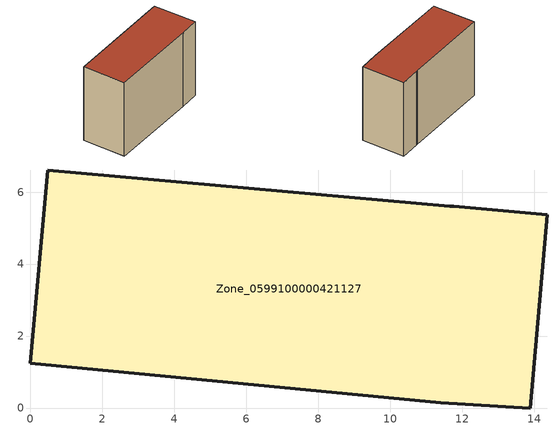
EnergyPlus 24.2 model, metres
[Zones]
Zone_0599100000421127
 floor ground (C_G): 11.66,5.61 11.77,5.6 14.37,5.37 13.89,0 11.41,0.14 0,1.24 0.49,6.62 z0
 wall outside (C_F): 11.77,5.6 11.66,5.61 0.49,6.62 0,1.24 11.41,0.14 13.89,0 14.37,5.37 11.77,5.6 z0:9.84
 roof outside (C_R): 14.37,5.37 11.77,5.6 11.66,5.61 0.49,6.62 0,1.24 11.41,0.14 13.89,0 z9.84
[BUILDING]
Pand.0599100000421127: North Axis=0; Terrain=City; Loads Convergence Tolerance Value=0.04; Temperature Convergence Tolerance Value=0.4; Solar Distribution=FullExterior; Maximum Number of Warmup Days=25; Minimum Number of Warmup Days=1
[Site:Location]
Rotterdam.The.Hague.AP_ZH_NLD Design_Conditions: Latitude=51.96; Longitude=4.45; Time Zone=1; Elevation=-4.5
[SITE:GROUNDTEMPERATURE:BUILDINGSURFACE]
18, 18, 18, 18, 18, 18, 18, 18, 18, 18, 18, 18
[MATERIAL] Thermal Absorptance=0.9; Solar Absorptance=0.7; Visible Absorptance=0.7
Name | Roughness | Thickness | Conductivity | Density | Specific Heat
G.TC.2006-2014 | MediumSmooth | 0.15 | 0.06 | 540 | 1210
F.TC.2006-2014 | Rough | 0.3 | 0.12 | 1920 | 840
R.TC.2006-2014 | MediumRough | 0.2 | 0.08 | 1500 | 1000
[CONSTRUCTION]
C_G: G.TC.2006-2014
C_F: F.TC.2006-2014
C_R: R.TC.2006-2014
[ZONE]
Zone_0599100000421127: Type=1; Multiplier=1; Ceiling Height=Autocalculate; Volume=Autocalculate; Floor Area=autocalculate; Part of Total Floor Area=Yes
[ZONEINFILTRATION:DESIGNFLOWRATE]
Infil_Zone_0599100000421127: Zone or ZoneList or Space or SpaceList=Zone_0599100000421127; Schedule=AlwaysOn; Design Flow Rate Calculation Method=Flow/Area; Flow Rate per Floor Area=0.0015; Constant Term Coefficient=1; Temperature Term Coefficient=0; Velocity Term Coefficient=0; Velocity Squared Term Coefficient=0
[HVACTEMPLATE:ZONE:IDEALLOADSAIRSYSTEM]
Zone_0599100000421127: Maximum Heating Supply Air Temperature=50; Minimum Cooling Supply Air Temperature=13; Maximum Heating Supply Air Humidity Ratio=0.0156; Minimum Cooling Supply Air Humidity Ratio=0.0077; Heating Limit=NoLimit; Cooling Limit=NoLimit; Dehumidification Control Type=ConstantSensibleHeatRatio; Cooling Sensible Heat Ratio=0.7; Dehumidification Setpoint=60; Humidification Control Type=None; Humidification Setpoint=30; Outdoor Air Method=None; Outdoor Air Flow Rate per Person=0.00944; Outdoor Air Flow Rate per Zone Floor Area=0; Outdoor Air Flow Rate per Zone=0; Demand Controlled Ventilation Type=None; Outdoor Air Economizer Type=NoEconomizer; Heat Recovery Type=None; Sensible Heat Recovery Effectiveness=0.7; Latent Heat Recovery Effectiveness=0.65
[ZONECONTROL:THERMOSTAT]
ThermostatControl_Zone_0599100000421127: Zone or ZoneList=Zone_0599100000421127; Control Type Schedule=DualSetpointControlType; Control 1=Thermostat_Zone_0599100000421127; Temperature Difference Between Cutout And Setpoint=0
[THERMOSTATSETPOINT:DUALSETPOINT]
Thermostat_Zone_0599100000421127: Heating Setpoint Temperature Schedule=HeatingSetpoint_Zone_0599100000421127; Cooling Setpoint Temperature Schedule=CoolingSetpoint_Zone_0599100000421127
[SCHEDULE:COMPACT]
HeatingSetpoint_Zone_0599100000421127: Through: 12/31, For: AllDays, Until: 24:00, 21
CoolingSetpoint_Zone_0599100000421127: Through: 12/31, For: AllDays, Until: 24:00, 24
DualSetpointControlType: Through: 12/31, For: AllDays, Until: 24:00, 4
AlwaysOn: Through: 12/31, For: AllDays, Until: 24:00, 1
